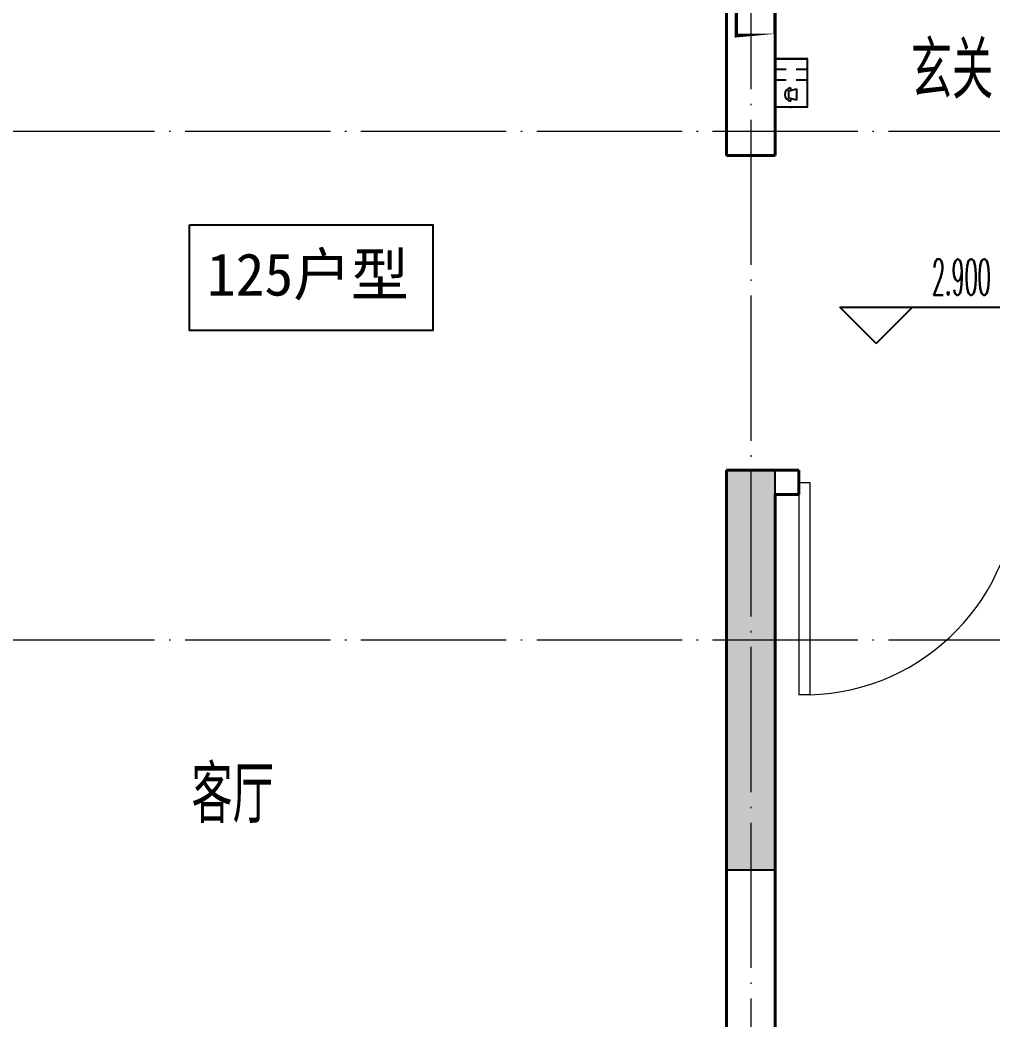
# Model space of a CAD drawing. Extents: x 27938 to 650306, y -92720 to 1524912.
# Drawn here: x 279599 to 283617, y 598678 to 602809 of the extents above; entities that cross this region are included whole.
import ezdxf
from ezdxf.enums import TextEntityAlignment as Align

# ---------------------------------------------------------------- set-up
doc = ezdxf.new("R2010")
doc.units = 0
doc.header["$LTSCALE"] = 1000
doc.header["$MEASUREMENT"] = 0
doc.linetypes.add('DOTE', pattern=[2.4200000000000004, 2, -0.2, 0.02, -0.2])
for name, color, linetype in [('COLUMN', 9, 'Continuous'), ('DIM_ELEV', 3, 'Continuous'), ('EQUIP-安防', 3, 'Continuous'), ('PUB_TEXT', 4, 'Continuous')]:
    doc.layers.add(name, color=color, linetype=linetype)
for name, color, linetype, lineweight in [('DOTE', 19, 'DOTE', 9), ('EQUIP-消防', 3, 'Continuous', 20), ('PUB_HATCH', 8, 'Continuous', 9), ('WALL', 9, 'Continuous', 40), ('WINDOW', 8, 'Continuous', 15)]:
    doc.layers.add(name, color=color, linetype=linetype, lineweight=lineweight)
doc.styles.add('_TCH_DIM', font='SIMPLEX.shx', dxfattribs={"width": 0.6, "oblique": 10, "bigfont": 'hztxt.shx'})
doc.styles.add('_TEL_DIM', font='SIMPLEX', dxfattribs={"width": 0.8, "height": 3.5, "bigfont": 'HZTXT'})
doc.styles.get("Standard").update_dxf_attribs({"font": 'gbenor.shx', "bigfont": 'gbcbig.shx'})
doc.styles.add('房间名称', font='TSSDENG', dxfattribs={"width": 0.8, "bigfont": 'HZTXT'})
doc.styles.add('黑体', font='simhei.ttf')

# ---------------------------------------------------------------- blocks, each defined once
blk = doc.blocks.new('gdfgdgdgr')
at = {"layer": 'PUB_HATCH'}
blk.add_hatch(color=256, dxfattribs=at).paths.add_polyline_path([(487877.3831868252, 523363.8541015312), (487877.383185475, 525013.8540439482), (487677.3831856387, 525013.8540440022), (487677.3831868252, 523363.8541015312)])
at = {"layer": 'COLUMN', "color": 8}
for p, q in [((487877.383185475, 525013.8540439482), (487677.3831856387, 525013.8540440022)), ((487677.3831856387, 525013.8540440022), (487677.3831868252, 523363.8541015312)), ((487877.3831868252, 523363.8541015312), (487877.383185475, 525013.8540439482)), ((487677.3831868252, 523363.8541015312), (487877.3831868252, 523363.8541015312))]:
    blk.add_line(p, q, dxfattribs=at)
blk = doc.blocks.new('GDGDGRDGDGDR')
at = {"layer": 'DOTE', "linetype": 'DOTE', "ltscale": 0.3}
for p, q in [((282616.5787024711, 603848.8100384269), (282616.5787024713, 593948.8100386302)), ((270116.5787024704, 602348.8100386304), (328916.5787024746, 602348.8100386304)), ((270116.5787024704, 600248.8100385834), (328916.5787024746, 600248.8100385834))]:
    blk.add_line(p, q, dxfattribs=at)
blk = doc.blocks.new('$equip$00002628')
at = {"color": 0, "linetype": 'Continuous'}
for p, q in [((-0.624999999998181, 0.4150000000045111), (0.625000000001819, 0.4150000000045111)), ((-0.624999999998181, -0.4150000000045111), (-0.624999999998181, 0.4150000000045111)), ((0.07074779736467462, 0.1292446097322681), (0.07074779736467462, 0.4150000000045111)), ((0.3500291924156045, 0.1292446097322681), (0.3500291924156045, 0.4150000000045111)), ((0.625000000001819, 0.4150000000045111), (0.625000000001819, -0.4150000000045111)), ((-0.4717313354612998, 0.009603462141967611), (-0.4090194958534994, 0.009603462141967611)), ((-0.4457289298279647, -0.1375965378647379), (-0.3945289298262651, 0.05760346212991863)), ((-0.3945289298262651, 0.05760346212991863), (-0.3945289298262651, 0.05760346212991863)), ((-0.3945289298262651, 0.05760346212991863), (-0.2057289298081741, 0.05760346212991863)), ((-0.2057289298081741, 0.05760346212991863), (-0.1545289298064745, -0.1375965378647379)), ((-0.1912383637663879, 0.009603462141967611), (-0.1285265242022433, 0.009603462141967611)), ((-0.1545289298064745, -0.1375965378647379), (-0.4457289298279647, -0.1375965378647379)), ((0.07074779736467462, -0.4150000000045111), (0.07074779736467462, -0.1292446097468201)), ((0.3500291924156045, -0.4150000000045111), (0.3500291924156045, -0.1292446097468201)), ((0.625000000001819, -0.4150000000045111), (-0.624999999998181, -0.4150000000045111))]:
    blk.add_line(p, q, dxfattribs=at)
at = {"color": 0, "const_width": 0.05}
blk.add_lwpolyline([(-0.624999999998181, 0.4150000000045111), (0.625000000001819, 0.4150000000045111), (0.625000000001819, -0.4150000000045111), (-0.624999999998181, -0.4150000000045111), (-0.624999999998181, 0.4150000000045111), (0.625000000001819, 0.4150000000045111)], dxfattribs=at)
at = {"color": 0, "linetype": 'Continuous'}
blk.add_arc((-0.3001289298244956, -0.01143547351603047), 0.1728873113639825, 6.989740462788838, 173.0102595372112, dxfattribs=at)
at = {"color": 0}
for p in [(1.818989403545856e-12, 0.4150000000045111), (-0.624999999998181, 0), (0.625000000001819, -3.637978807091713e-12), (1.818989403545856e-12, -0.4150000000045111)]:
    blk.add_point(p, dxfattribs=at)
at = {"color": 0, "style": '_TEL_DIM', "flags": 1}
blk.add_attdef('A', text='', height=2.5e-05, dxfattribs=at).set_placement((1.818989403545856e-12, 0), align=Align.MIDDLE_CENTER)
blk = doc.blocks.new('GDGRDGDRGDFD')
at = {"layer": 'EQUIP-消防', "color": 0, "const_width": 12.82051282052028}
blk.add_lwpolyline([(136866.5605577994, 335507.811971089), (136366.5605577994, 335507.8119710906), (136366.5605577991, 335347.8119710904), (136866.5605577991, 335347.8119710888)], close=True, dxfattribs=at)
at = {"layer": 'PUB_TEXT', "color": 0, "style": '房间名称', "width": 0.8}
blk.add_text('qD', height=90, dxfattribs=at).set_placement((136565.0499633249, 335395.5346836653))
blk = doc.blocks.new('HFHFHTFCD')
at = {"color": 8, "rotation": 90}
blk.add_blockref('GDGRDGDRGDFD', (618064.3917080209, 234757.1646164444), dxfattribs=at)
at = {"layer": 'EQUIP-安防', "color": 8, "xscale": 160, "yscale": 160, "zscale": 160, "rotation": 90}
blk.add_blockref('$equip$00002628', (282782.9797369313, 370923.7251742432), dxfattribs=at)
blk = doc.blocks.new('$DorLib2D$00000001')
for p, q in [((0.45, 0.9750000000000001), (0.5000000000000002, 0.9750000000000001)), ((0.45, 0), (0.45, 0.9750000000000001)), ((0.5, 0), (0.5, 0.9750000000000001)), ((0.5, 0), (0.45, 0))]:
    blk.add_line(p, q)
at = {"lineweight": 13}
blk.add_arc((0.475, 0), 0.975, 91.4692835813538, 180, dxfattribs=at)

msp = doc.modelspace()

# ---------------------------------------------------------------- linework, layer by layer
at = {"color": 8}
msp.add_lwpolyline([(280298.1088137157, 601962.4561172684), (281304.1088137157, 601962.4561172684), (281304.1088137157, 601526.4561172684), (280298.1088137157, 601526.4561172684)], close=True, dxfattribs=at)
at = {"layer": 'DIM_ELEV', "color": 8}
for p, q in [((283134.5943141588, 601472.6021959067), (282984.5943141588, 601622.6021959067)), ((282984.5943141588, 601622.6021959067), (283649.5147866703, 601622.6021959067)), ((283134.5943141588, 601472.6021959067), (283284.5943141588, 601622.6021959067))]:
    msp.add_line(p, q, dxfattribs=at)
at = {"layer": 'WALL', "color": 8}
for p, q in [((282516.5787024574, 603748.8100384031), (282516.5787024751, 602248.8100380169)), ((282716.5787024639, 603748.8100384374), (282716.5787024751, 602248.8100380169)), ((282716.5787024751, 602248.8100380169), (282516.5787024751, 602248.8100380169)), ((282516.5787024615, 600948.8100386392), (282516.5787024615, 597848.8100386243)), ((282815.368203125, 600948.8100386383), (282516.5787024615, 600948.8100386392)), ((282815.368203125, 600848.8100386258), (282815.368203125, 600948.8100386383)), ((282716.5787024713, 600848.8100386313), (282716.5787024704, 597748.8100386302)), ((282716.5787024713, 600848.8100386313), (282815.368203125, 600848.8100386258))]:
    msp.add_line(p, q, dxfattribs=at)

# ---------------------------------------------------------------- block references
msp.add_blockref('GDGDGRDGDGDR', (0, 0))
at = {"color": 8}
for name, p in [('gdfgdgdgr', (-205160.8093131861, 75934.95611716073)), ('HFHFHTFCD', (0, 231625.0852148208))]:
    msp.add_blockref(name, p, dxfattribs=at)
at = {"layer": 'WINDOW'}
for p, xscale, yscale, zscale, rotation in [((284416.5787036857, 603098.810035151), 1100, 1100, 1100, 90.00000005858132), ((283265.3682030893, 600898.8100386302), 900, 900, 900, 180)]:
    msp.add_blockref('$DorLib2D$00000001', p, dxfattribs=dict(at, xscale=xscale, yscale=yscale, zscale=zscale, rotation=rotation))

# ---------------------------------------------------------------- texts
at = {"color": 8, "style": '黑体'}
msp.add_text('125户型', height=175, dxfattribs=at).set_placement((280370.1550894692, 601670.2690017051))
at = {"layer": 'DIM_ELEV', "color": 8, "style": '_TCH_DIM', "width": 0.4235294117647059}
msp.add_text('2.900', height=148.75, dxfattribs=at).set_placement((283364.28207941, 601672.6521959067))
at = {"layer": 'PUB_TEXT', "color": 8}
for s, p in [('玄关', (283277.1088137157, 602483.4561172684)), ('客厅', (280306.6735812615, 599491.2926801126))]:
    msp.add_text(s, height=236.3120567375886, dxfattribs=at).set_placement(p)

doc.saveas('drawing.dxf')
